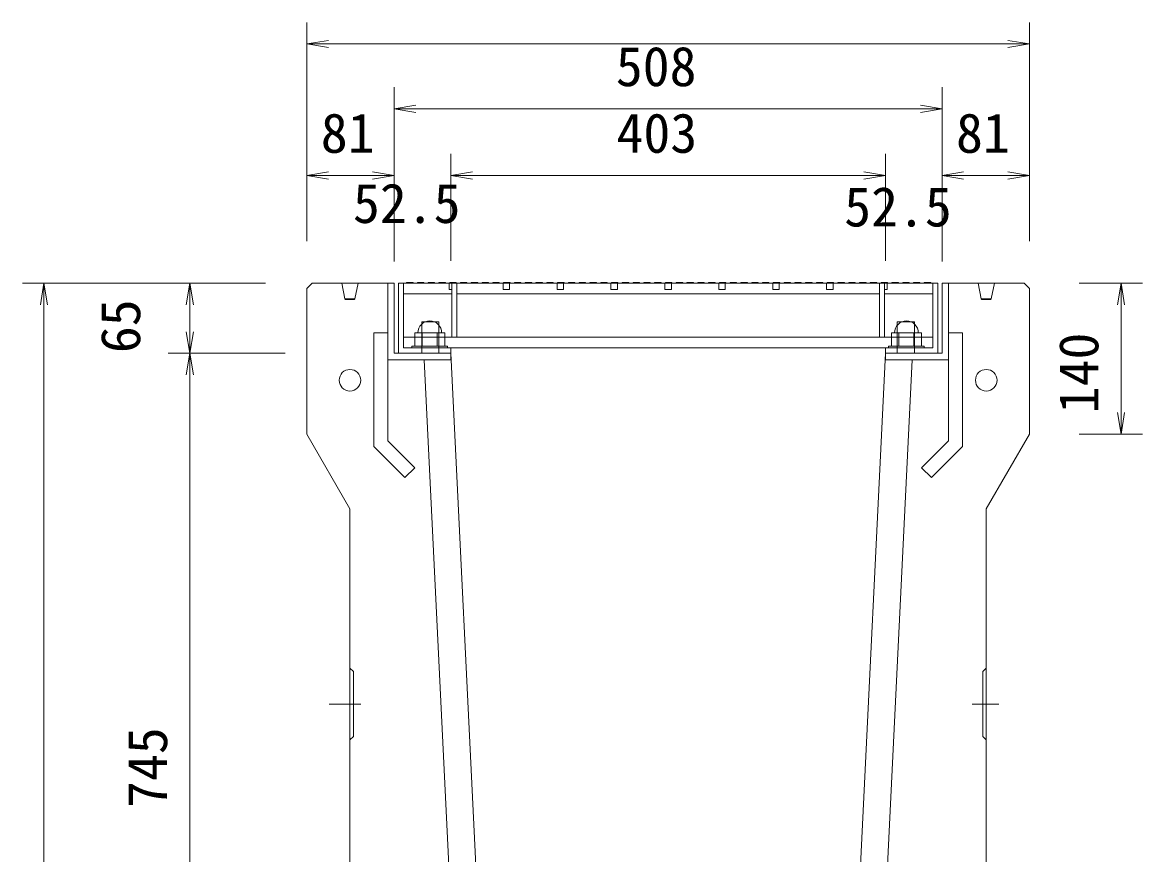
# Model space of a CAD drawing. Units: millimetres, scale not verified. Extents: x 0 to 84100, y 0 to 59400.
# Drawn here: x 44338 to 49531, y 14259 to 18115 of the extents above; entities that cross this region are included whole.
import ezdxf
from ezdxf.enums import TextEntityAlignment as Align

# ---------------------------------------------------------------- set-up
doc = ezdxf.new("R2010")
doc.units = ezdxf.units.MM
doc.header["$LTSCALE"] = 100
doc.linetypes.add('USER1', pattern=[4, 3, -1])
for name, color, linetype, lineweight in [('D-STR-DIM（寸法）', 7, 'Continuous', 18), ('D-STR-STR1（構造物）', 7, 'Continuous', 18), ('D-STR-STRn（構造物）', 7, 'Continuous', 18), ('D-STR（構造物外形線）', 1, 'Continuous', 18)]:
    doc.layers.add(name, color=color, linetype=linetype, lineweight=lineweight)
doc.styles.add('ＭＳ ゴシック', font='')
doc.styles.get('ＭＳ ゴシック').set_extended_font_data('MS Gothic')

msp = doc.modelspace()

# ---------------------------------------------------------------- linework, layer by layer
at = {"layer": 'D-STR-DIM（寸法）'}
for p, q in [((45656.4, 17106.4), (45656.4, 18115.1)), ((49006.4, 17101.4), (49006.4, 18115.1)), ((45656.4, 18015.1), (45756.4, 18031.7)), ((48906.4, 18031.7), (49006.4, 18015.1)), ((45756.4, 17998.4), (45656.4, 18015.1)), ((45656.4, 18015.1), (45756.4, 18015.1)), ((45756.4, 18015.1), (48906.4, 18015.1)), ((49006.4, 18015.1), (48906.4, 17998.4)), ((49006.4, 18015.1), (48906.4, 18015.1)), ((46061.4, 17101.4), (46061.4, 17814.8)), ((48601.4, 17101.4), (48601.4, 17814.8)), ((46061.4, 17714.8), (46161.4, 17731.5)), ((46161.4, 17698.2), (46061.4, 17714.8)), ((46061.4, 17714.8), (46161.4, 17714.8)), ((46161.4, 17714.8), (48501.4, 17714.8)), ((48501.4, 17731.5), (48601.4, 17714.8)), ((48601.4, 17714.8), (48501.4, 17698.2)), ((48601.4, 17714.8), (48501.4, 17714.8)), ((45656.4, 17101.4), (45656.4, 17506)), ((46061.4, 17096.4), (46061.4, 17506)), ((46061.4, 17007), (46061.4, 17506)), ((46323.9, 17096.4), (46323.9, 17506)), ((46323.9, 17010.5), (46323.9, 17506)), ((48338.9, 17010.5), (48338.9, 17506)), ((48338.9, 17096.4), (48338.9, 17506)), ((48601.4, 17096.4), (48601.4, 17506)), ((48601.4, 17007), (48601.4, 17506)), ((49006.4, 17101.4), (49006.4, 17506)), ((45656.4, 17406), (45756.4, 17422.7)), ((45756.4, 17389.3), (45656.4, 17406)), ((45656.4, 17406), (45756.4, 17406)), ((45756.4, 17406), (45961.4, 17406)), ((45961.4, 17406), (45861.4, 17406)), ((45961.4, 17422.7), (46061.4, 17406)), ((45961.4, 17422.7), (46061.4, 17406)), ((46061.4, 17406), (45961.4, 17389.3)), ((46061.4, 17406), (45961.4, 17406)), ((46061.4, 17406), (45961.4, 17389.3)), ((46061.4, 17406), (45961.4, 17406)), ((46323.9, 17406), (46423.9, 17422.7)), ((46323.9, 17406), (46423.9, 17422.7)), ((46423.9, 17389.3), (46323.9, 17406)), ((46323.9, 17406), (46423.9, 17406)), ((46423.9, 17389.3), (46323.9, 17406)), ((46323.9, 17406), (46423.9, 17406)), ((46423.9, 17406), (46523.9, 17406)), ((46423.9, 17406), (48238.9, 17406)), ((48238.9, 17406), (48138.9, 17406)), ((48238.9, 17422.7), (48338.9, 17406)), ((48238.9, 17422.7), (48338.9, 17406)), ((48338.9, 17406), (48238.9, 17389.3)), ((48338.9, 17406), (48238.9, 17406)), ((48338.9, 17406), (48238.9, 17389.3)), ((48338.9, 17406), (48238.9, 17406)), ((48601.4, 17406), (48701.4, 17422.7)), ((48601.4, 17406), (48701.4, 17422.7)), ((48701.4, 17389.3), (48601.4, 17406)), ((48601.4, 17406), (48701.4, 17406)), ((48701.4, 17389.3), (48601.4, 17406)), ((48601.4, 17406), (48701.4, 17406)), ((48701.4, 17406), (48801.4, 17406)), ((48701.4, 17406), (48906.4, 17406)), ((48906.4, 17422.7), (49006.4, 17406)), ((49006.4, 17406), (48906.4, 17389.3)), ((49006.4, 17406), (48906.4, 17406)), ((45460.3, 16907), (44337.8, 16907)), ((44421.2, 16807), (44437.8, 16907)), ((44437.8, 16907), (44454.5, 16807)), ((44437.8, 16907), (44437.8, 16807)), ((45465.3, 16907), (45013.9, 16907)), ((45097.2, 16807), (45113.9, 16907)), ((45113.9, 16907), (45130.5, 16807)), ((45113.9, 16907), (45113.9, 16807)), ((49237, 16907), (49531.2, 16907)), ((49414.6, 16807), (49431.2, 16907)), ((49431.2, 16907), (49447.9, 16807)), ((49431.2, 16907), (49431.2, 16807)), ((44437.8, 12307), (44437.8, 16807)), ((45113.9, 16682), (45113.9, 16807)), ((49431.2, 16307), (49431.2, 16807)), ((45113.9, 16582), (45097.2, 16682)), ((45130.5, 16682), (45113.9, 16582)), ((45113.9, 16582), (45113.9, 16682)), ((45465.3, 16582), (45013.9, 16582)), ((45556.4, 16582), (45013.9, 16582)), ((45097.2, 16482), (45113.9, 16582)), ((45113.9, 16582), (45130.5, 16482)), ((45113.9, 16582), (45113.9, 16482)), ((45113.9, 12957), (45113.9, 16482)), ((49431.2, 16207), (49414.6, 16307)), ((49447.9, 16307), (49431.2, 16207)), ((49431.2, 16207), (49431.2, 16307)), ((49237, 16207), (49531.2, 16207))]:
    msp.add_line(p, q, dxfattribs=at)
at = {"layer": 'D-STR-STR1（構造物）'}
for p, q in [((46103.9, 16907), (46081.4, 16907)), ((46081.4, 16907), (46081.4, 16582)), ((46103.9, 16657), (46103.9, 16907)), ((46103.9, 16907), (46103.9, 16607)), ((46103.9, 16907), (46328.9, 16907)), ((46118.9, 16910.5), (46118.9, 16907)), ((46148.9, 16910.5), (46118.9, 16910.5)), ((46148.9, 16907), (46148.9, 16910.5)), ((46168.9, 16910.5), (46168.9, 16907)), ((46198.9, 16910.5), (46168.9, 16910.5)), ((46198.9, 16907), (46198.9, 16910.5)), ((46218.9, 16910.5), (46218.9, 16907)), ((46248.9, 16910.5), (46218.9, 16910.5)), ((46248.9, 16907), (46248.9, 16910.5)), ((46268.9, 16910.5), (46268.9, 16907)), ((46298.9, 16910.5), (46268.9, 16910.5)), ((46298.9, 16907), (46298.9, 16910.5)), ((46316.4, 16877), (46316.4, 16907)), ((46316.4, 16907), (46328.9, 16907)), ((46318.9, 16910.5), (46318.9, 16907)), ((46348.9, 16910.5), (46318.9, 16910.5)), ((46328.9, 16907), (46328.9, 16657)), ((46351.4, 16907), (46328.9, 16907)), ((46328.9, 16907), (46328.9, 16657)), ((46328.9, 16907), (46346.4, 16907)), ((46328.9, 16907), (46351.4, 16907)), ((46348.9, 16907), (46348.9, 16910.5)), ((46351.4, 16907), (46351.4, 16657)), ((46351.4, 16657), (46351.4, 16907)), ((46351.4, 16907), (48311.4, 16907)), ((46368.9, 16910.5), (46368.9, 16907)), ((46398.9, 16910.5), (46368.9, 16910.5)), ((46398.9, 16907), (46398.9, 16910.5)), ((46418.9, 16910.5), (46418.9, 16907)), ((46448.9, 16910.5), (46418.9, 16910.5)), ((46448.9, 16907), (46448.9, 16910.5)), ((46468.9, 16910.5), (46468.9, 16907)), ((46498.9, 16910.5), (46468.9, 16910.5)), ((46498.9, 16907), (46498.9, 16910.5)), ((46518.9, 16910.5), (46518.9, 16907)), ((46548.9, 16910.5), (46518.9, 16910.5)), ((46548.9, 16907), (46548.9, 16910.5)), ((46566.4, 16877), (46566.4, 16907)), ((46566.4, 16907), (46596.4, 16907)), ((46568.9, 16910.5), (46568.9, 16907)), ((46598.9, 16910.5), (46568.9, 16910.5)), ((46596.4, 16907), (46596.4, 16877)), ((46598.9, 16907), (46598.9, 16910.5)), ((46618.9, 16910.5), (46618.9, 16907)), ((46648.9, 16910.5), (46618.9, 16910.5)), ((46648.9, 16907), (46648.9, 16910.5)), ((46668.9, 16910.5), (46668.9, 16907)), ((46698.9, 16910.5), (46668.9, 16910.5)), ((46698.9, 16907), (46698.9, 16910.5)), ((46718.9, 16910.5), (46718.9, 16907)), ((46748.9, 16910.5), (46718.9, 16910.5)), ((46748.9, 16907), (46748.9, 16910.5)), ((46768.9, 16910.5), (46768.9, 16907)), ((46798.9, 16910.5), (46768.9, 16910.5)), ((46798.9, 16907), (46798.9, 16910.5)), ((46816.4, 16877), (46816.4, 16907)), ((46816.4, 16907), (46846.4, 16907)), ((46818.9, 16910.5), (46818.9, 16907)), ((46848.9, 16910.5), (46818.9, 16910.5)), ((46846.4, 16907), (46846.4, 16877)), ((46848.9, 16907), (46848.9, 16910.5)), ((46868.9, 16910.5), (46868.9, 16907)), ((46898.9, 16910.5), (46868.9, 16910.5)), ((46898.9, 16907), (46898.9, 16910.5)), ((46918.9, 16910.5), (46918.9, 16907)), ((46948.9, 16910.5), (46918.9, 16910.5)), ((46948.9, 16907), (46948.9, 16910.5)), ((46968.9, 16910.5), (46968.9, 16907)), ((46998.9, 16910.5), (46968.9, 16910.5)), ((46998.9, 16907), (46998.9, 16910.5)), ((47018.9, 16910.5), (47018.9, 16907)), ((47048.9, 16910.5), (47018.9, 16910.5)), ((47048.9, 16907), (47048.9, 16910.5)), ((47066.4, 16877), (47066.4, 16907)), ((47066.4, 16907), (47096.4, 16907)), ((47068.9, 16910.5), (47068.9, 16907)), ((47098.9, 16910.5), (47068.9, 16910.5)), ((47096.4, 16907), (47096.4, 16877)), ((47098.9, 16907), (47098.9, 16910.5)), ((47118.9, 16910.5), (47118.9, 16907)), ((47148.9, 16910.5), (47118.9, 16910.5)), ((47148.9, 16907), (47148.9, 16910.5)), ((47168.9, 16910.5), (47168.9, 16907)), ((47198.9, 16910.5), (47168.9, 16910.5)), ((47198.9, 16907), (47198.9, 16910.5)), ((47218.9, 16910.5), (47218.9, 16907)), ((47248.9, 16910.5), (47218.9, 16910.5)), ((47248.9, 16907), (47248.9, 16910.5)), ((47268.9, 16910.5), (47268.9, 16907)), ((47298.9, 16910.5), (47268.9, 16910.5)), ((47298.9, 16907), (47298.9, 16910.5)), ((47316.4, 16877), (47316.4, 16907)), ((47316.4, 16907), (47346.4, 16907)), ((47318.9, 16910.5), (47318.9, 16907)), ((47348.9, 16910.5), (47318.9, 16910.5)), ((47346.4, 16907), (47346.4, 16877)), ((47348.9, 16907), (47348.9, 16910.5)), ((47368.9, 16910.5), (47368.9, 16907)), ((47398.9, 16910.5), (47368.9, 16910.5)), ((47398.9, 16907), (47398.9, 16910.5)), ((47418.9, 16910.5), (47418.9, 16907)), ((47448.9, 16910.5), (47418.9, 16910.5)), ((47448.9, 16907), (47448.9, 16910.5)), ((47468.9, 16910.5), (47468.9, 16907)), ((47498.9, 16910.5), (47468.9, 16910.5)), ((47498.9, 16907), (47498.9, 16910.5)), ((47518.9, 16910.5), (47518.9, 16907)), ((47548.9, 16910.5), (47518.9, 16910.5)), ((47548.9, 16907), (47548.9, 16910.5)), ((47566.4, 16877), (47566.4, 16907)), ((47566.4, 16907), (47596.4, 16907)), ((47568.9, 16910.5), (47568.9, 16907)), ((47598.9, 16910.5), (47568.9, 16910.5)), ((47596.4, 16907), (47596.4, 16877)), ((47598.9, 16907), (47598.9, 16910.5)), ((47618.9, 16910.5), (47618.9, 16907)), ((47648.9, 16910.5), (47618.9, 16910.5)), ((47648.9, 16907), (47648.9, 16910.5)), ((47668.9, 16910.5), (47668.9, 16907)), ((47698.9, 16910.5), (47668.9, 16910.5)), ((47698.9, 16907), (47698.9, 16910.5)), ((47718.9, 16910.5), (47718.9, 16907)), ((47748.9, 16910.5), (47718.9, 16910.5)), ((47748.9, 16907), (47748.9, 16910.5)), ((47768.9, 16910.5), (47768.9, 16907)), ((47798.9, 16910.5), (47768.9, 16910.5)), ((47798.9, 16907), (47798.9, 16910.5)), ((47816.4, 16877), (47816.4, 16907)), ((47816.4, 16907), (47846.4, 16907)), ((47818.9, 16910.5), (47818.9, 16907)), ((47848.9, 16910.5), (47818.9, 16910.5)), ((47846.4, 16907), (47846.4, 16877)), ((47848.9, 16907), (47848.9, 16910.5)), ((47868.9, 16910.5), (47868.9, 16907)), ((47898.9, 16910.5), (47868.9, 16910.5)), ((47898.9, 16907), (47898.9, 16910.5)), ((47918.9, 16910.5), (47918.9, 16907)), ((47948.9, 16910.5), (47918.9, 16910.5)), ((47948.9, 16907), (47948.9, 16910.5)), ((47968.9, 16910.5), (47968.9, 16907)), ((47998.9, 16910.5), (47968.9, 16910.5)), ((47998.9, 16907), (47998.9, 16910.5)), ((48018.9, 16910.5), (48018.9, 16907)), ((48048.9, 16910.5), (48018.9, 16910.5)), ((48048.9, 16907), (48048.9, 16910.5)), ((48066.4, 16877), (48066.4, 16907)), ((48066.4, 16907), (48096.4, 16907)), ((48068.9, 16910.5), (48068.9, 16907)), ((48098.9, 16910.5), (48068.9, 16910.5)), ((48096.4, 16907), (48096.4, 16877)), ((48098.9, 16907), (48098.9, 16910.5)), ((48118.9, 16910.5), (48118.9, 16907)), ((48148.9, 16910.5), (48118.9, 16910.5)), ((48148.9, 16907), (48148.9, 16910.5)), ((48168.9, 16910.5), (48168.9, 16907)), ((48198.9, 16910.5), (48168.9, 16910.5)), ((48198.9, 16907), (48198.9, 16910.5)), ((48218.9, 16910.5), (48218.9, 16907)), ((48248.9, 16910.5), (48218.9, 16910.5)), ((48248.9, 16907), (48248.9, 16910.5)), ((48268.9, 16910.5), (48268.9, 16907)), ((48298.9, 16910.5), (48268.9, 16910.5)), ((48298.9, 16907), (48298.9, 16910.5)), ((48311.4, 16907), (48311.4, 16657)), ((48333.9, 16907), (48311.4, 16907)), ((48311.4, 16907), (48311.4, 16657)), ((48311.4, 16907), (48333.9, 16907)), ((48316.4, 16907), (48333.9, 16907)), ((48318.9, 16910.5), (48318.9, 16907)), ((48348.9, 16910.5), (48318.9, 16910.5)), ((48333.9, 16907), (48333.9, 16657)), ((48333.9, 16657), (48333.9, 16907)), ((48333.9, 16907), (48346.4, 16907)), ((48333.9, 16907), (48558.9, 16907)), ((48346.4, 16907), (48346.4, 16877)), ((48348.9, 16907), (48348.9, 16910.5)), ((48368.9, 16910.5), (48368.9, 16907)), ((48398.9, 16910.5), (48368.9, 16910.5)), ((48398.9, 16907), (48398.9, 16910.5)), ((48418.9, 16910.5), (48418.9, 16907)), ((48448.9, 16910.5), (48418.9, 16910.5)), ((48448.9, 16907), (48448.9, 16910.5)), ((48468.9, 16910.5), (48468.9, 16907)), ((48498.9, 16910.5), (48468.9, 16910.5)), ((48498.9, 16907), (48498.9, 16910.5)), ((48518.9, 16910.5), (48518.9, 16907)), ((48548.9, 16910.5), (48518.9, 16910.5)), ((48548.9, 16907), (48548.9, 16910.5)), ((48558.9, 16907), (48581.4, 16907)), ((48558.9, 16657), (48558.9, 16907)), ((48558.9, 16907), (48558.9, 16607)), ((48581.4, 16907), (48581.4, 16582)), ((46103.9, 16857), (46328.9, 16857)), ((46328.9, 16877), (46316.4, 16877)), ((46351.4, 16857), (48311.4, 16857)), ((46596.4, 16877), (46566.4, 16877)), ((46846.4, 16877), (46816.4, 16877)), ((47096.4, 16877), (47066.4, 16877)), ((47346.4, 16877), (47316.4, 16877)), ((47596.4, 16877), (47566.4, 16877)), ((47846.4, 16877), (47816.4, 16877)), ((48096.4, 16877), (48066.4, 16877)), ((48346.4, 16877), (48333.9, 16877)), ((48333.9, 16857), (48558.9, 16857)), ((46295.7, 16677), (46157.1, 16677)), ((46157.1, 16677), (46157.1, 16614.5)), ((46191.8, 16614.5), (46191.8, 16677)), ((46261.1, 16614.5), (46261.1, 16677)), ((46295.7, 16614.5), (46295.7, 16677)), ((48367.1, 16677), (48505.7, 16677)), ((48367.1, 16614.5), (48367.1, 16677)), ((48401.8, 16614.5), (48401.8, 16677)), ((48471.1, 16614.5), (48471.1, 16677)), ((48505.7, 16677), (48505.7, 16614.5)), ((46103.9, 16657), (46328.9, 16657)), ((46328.9, 16657), (46351.4, 16657)), ((46328.9, 16657), (46351.4, 16657)), ((46351.4, 16657), (48311.4, 16657)), ((48311.4, 16657), (48333.9, 16657)), ((48311.4, 16657), (48333.9, 16657)), ((48333.9, 16657), (48558.9, 16657)), ((46081.4, 16607), (46081.4, 16582)), ((46081.4, 16582), (46323.9, 16582)), ((46103.9, 16607), (48558.9, 16607)), ((46308.9, 16614.5), (46143.9, 16614.5)), ((46143.9, 16614.5), (46143.9, 16607)), ((46143.9, 16607), (46226.4, 16607)), ((46157.1, 16614.5), (46295.7, 16614.5)), ((46226.4, 16607), (46308.9, 16607)), ((46308.9, 16607), (46308.9, 16614.5)), ((46323.9, 16582), (46323.9, 16607)), ((48338.9, 16582), (48338.9, 16607)), ((48581.4, 16582), (48338.9, 16582)), ((48353.9, 16614.5), (48518.9, 16614.5)), ((48353.9, 16607), (48353.9, 16614.5)), ((48436.4, 16607), (48353.9, 16607)), ((48505.7, 16614.5), (48367.1, 16614.5)), ((48518.9, 16607), (48436.4, 16607)), ((48518.9, 16614.5), (48518.9, 16607)), ((48581.4, 16607), (48581.4, 16582))]:
    msp.add_line(p, q, dxfattribs=at)
for centre in [(46226.4, 16677), (48436.4, 16677)]:
    msp.add_arc(centre, 55, 0, 180, dxfattribs=at)
at = {"layer": 'D-STR-STRn（構造物）', "linetype": 'USER1'}
for p, q in [((45818.9, 16907), (45833.4, 16834.5)), ((45893.9, 16907), (45879.4, 16834.5)), ((48768.9, 16907), (48783.4, 16834.5)), ((48843.9, 16907), (48829.4, 16834.5)), ((45879.4, 16834.5), (45833.4, 16834.5)), ((45833.4, 16834.5), (45836.4, 16832)), ((45876.4, 16832), (45836.4, 16832)), ((45879.4, 16834.5), (45876.4, 16832)), ((48783.4, 16834.5), (48829.4, 16834.5)), ((48783.4, 16834.5), (48786.4, 16832)), ((48786.4, 16832), (48826.4, 16832)), ((48829.4, 16834.5), (48826.4, 16832))]:
    msp.add_line(p, q, dxfattribs=at)
at = {"layer": 'D-STR-STRn（構造物）'}
for p, q in [((45856.4, 15123), (45872.4, 15107)), ((48806.4, 15123), (48790.4, 15107)), ((45872.4, 15107), (45872.4, 14807)), ((48790.4, 15107), (48790.4, 14807)), ((45760.1, 14957), (45906.8, 14957)), ((48741.7, 14957), (48864.8, 14957)), ((45872.4, 14807), (45856.4, 14791)), ((48790.4, 14807), (48806.4, 14791))]:
    msp.add_line(p, q, dxfattribs=at)
for centre in [(45856.4, 16457), (48806.4, 16457)]:
    msp.add_circle(centre, 50, dxfattribs=at)
at = {"layer": 'D-STR（構造物外形線）'}
for p, q in [((45681.4, 16907), (45656.4, 16882)), ((45656.4, 16882), (45656.4, 16207)), ((46061.4, 16907), (45681.4, 16907)), ((46031.4, 16907), (46031.4, 16177)), ((46061.4, 16907), (46061.4, 16582)), ((48601.4, 16907), (48981.4, 16907)), ((48601.4, 16907), (48601.4, 16582)), ((48631.4, 16907), (48631.4, 16177)), ((48981.4, 16907), (49006.4, 16882)), ((49006.4, 16882), (49006.4, 16207)), ((46188.9, 16727), (46188.9, 16582)), ((46188.9, 16727), (46268.9, 16727)), ((46268.9, 16727), (46268.9, 16582)), ((48393.9, 16727), (48393.9, 16582)), ((48393.9, 16727), (48473.9, 16727)), ((48473.9, 16727), (48473.9, 16582)), ((45966.4, 16677), (45966.4, 16150.1)), ((46031.4, 16677), (45966.4, 16677)), ((48631.4, 16677), (48696.4, 16677)), ((48696.4, 16677), (48696.4, 16150.1)), ((46323.9, 16582), (46061.4, 16582)), ((46323.9, 16582), (46494.8, 13094.8)), ((46323.9, 16552), (46323.9, 16582)), ((48338.9, 16582), (48168.1, 13094.8)), ((48338.9, 16582), (48338.9, 16552)), ((48338.9, 16582), (48601.4, 16582)), ((46323.9, 16552), (46031.4, 16552)), ((46200.2, 16552), (46369.9, 13088.7)), ((48462.6, 16552), (48292.9, 13088.7)), ((48338.9, 16552), (48631.4, 16552)), ((45656.4, 16207), (45856.4, 15860.6)), ((49006.4, 16207), (48806.4, 15860.6)), ((46031.4, 16177), (46156.4, 16052)), ((48631.4, 16177), (48506.4, 16052)), ((45966.4, 16150.1), (46110.5, 16006)), ((48696.4, 16150.1), (48552.4, 16006)), ((46156.4, 16052), (46110.5, 16006)), ((48506.4, 16052), (48552.4, 16006)), ((45856.4, 15860.6), (45856.4, 12432)), ((48806.4, 15860.6), (48806.4, 12432))]:
    msp.add_line(p, q, dxfattribs=at)

# ---------------------------------------------------------------- texts
at = {"layer": 'D-STR-DIM（寸法）', "style": 'ＭＳ ゴシック'}
for s, p in [('508', (47089, 17764.8)), ('81', (45721.2, 17456)), ('403', (47092.2, 17456)), ('81', (48666.2, 17456)), ('52.5', (45870.3, 17130.8)), ('52.5', (48147.8, 17114.6))]:
    msp.add_text(s, height=183.3, dxfattribs=at).set_placement(p, align=Align.BOTTOM_LEFT)
for s, p in [('65', (44938.9, 16582.7)), ('140', (49381.2, 16303.8)), ('745', (45063.9, 14475.2))]:
    msp.add_text(s, height=183.3, rotation=90, dxfattribs=at).set_placement(p, align=Align.BOTTOM_LEFT)

doc.saveas('drawing.dxf')
